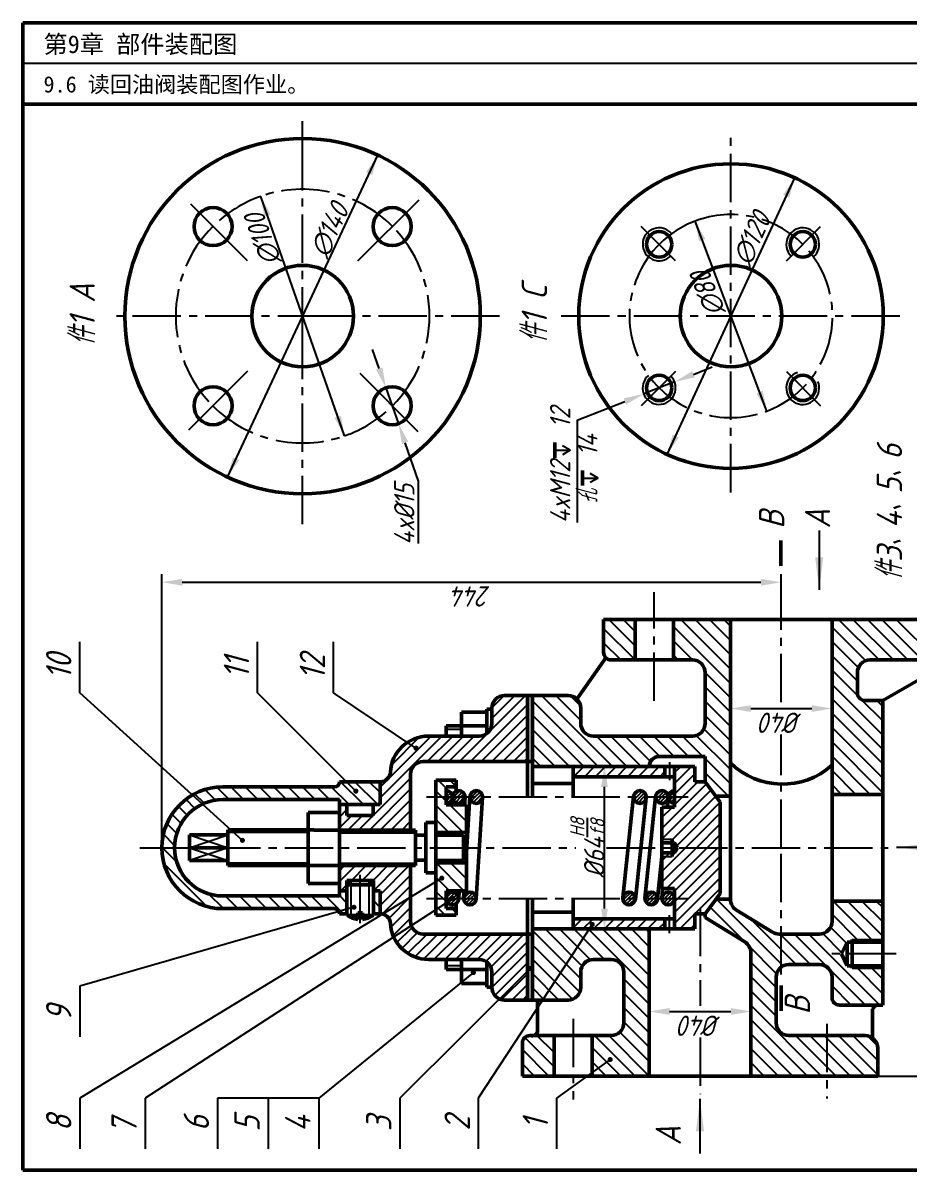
# Model space of a CAD drawing. Header units: millimetres. Extents: x 0 to 322, y 0 to 226.
# Drawn here: x 0 to 174.3, y 0 to 226 of the extents above; entities that cross this region are included whole.
import ezdxf

# ---------------------------------------------------------------- set-up
doc = ezdxf.new("R2010")
doc.units = ezdxf.units.MM
doc.header["$LTSCALE"] = 0.5
doc.linetypes.add('CENTER2', pattern=[28.575, 19.05, -3.175, 3.175, -3.175])
doc.layers.add('点画线层', color=7, linetype='CENTER2')
doc.layers.add('细实线层', color=7, linetype='Continuous')
doc.layers.add('粗实线层', color=7, linetype='Continuous', lineweight=50)
doc.styles.get("Standard").update_dxf_attribs({"font": 'gbeitc.shx', "height": 4, "bigfont": 'gbcbig.shx'})
doc.styles.add('宋体', font='SimSun.ttf', dxfattribs={"height": 3})

msp = doc.modelspace()

# ---------------------------------------------------------------- hatches: boundary and pattern name
for points in [[(156.85, 114.32), (157.65, 120.72), (156.05, 120.72)], [(172.07, 63.58), (178.47, 62.78), (178.47, 64.38)], [(82.51, 58.01), (82.43, 58.01), (82.35, 57.99), (82.28, 57.96), (82.21, 57.92), (82.15, 57.87), (82.1, 57.81), (82.06, 57.74), (82.03, 57.67), (82.01, 57.59), (82.01, 57.51), (82.01, 57.44), (82.03, 57.36), (82.06, 57.29), (82.1, 57.22), (82.15, 57.16), (82.21, 57.11), (82.28, 57.07), (82.35, 57.04), (82.43, 57.02), (82.51, 57.01), (82.58, 57.02), (82.66, 57.04), (82.73, 57.07), (82.8, 57.11), (82.86, 57.16), (82.91, 57.22), (82.95, 57.29), (82.98, 57.36), (83, 57.44), (83.01, 57.51), (83, 57.59), (82.98, 57.67), (82.95, 57.74), (82.91, 57.81), (82.86, 57.87), (82.8, 57.92), (82.73, 57.96), (82.66, 57.99), (82.58, 58.01)], [(133.37, 14.01), (132.57, 7.61), (134.17, 7.61)]]:
    msp.add_hatch(color=256).paths.add_polyline_path(points, flags=0)
at = {"layer": '粗实线层'}
for points in [[(100.37, 80.5), (100.37, 93.5), (99.37, 93.5), (99.37, 80.5)], [(77.42, 83.64), (77.34, 83.63), (77.27, 83.61), (77.2, 83.58), (77.13, 83.54), (77.07, 83.49), (77.02, 83.43), (76.98, 83.36), (76.95, 83.29), (76.93, 83.21), (76.92, 83.14), (76.93, 83.06), (76.95, 82.98), (76.98, 82.91), (77.02, 82.84), (77.07, 82.78), (77.13, 82.73), (77.2, 82.69), (77.27, 82.66), (77.34, 82.64), (77.42, 82.64), (77.5, 82.64), (77.58, 82.66), (77.65, 82.69), (77.72, 82.73), (77.78, 82.78), (77.83, 82.84), (77.87, 82.91), (77.9, 82.98), (77.92, 83.06), (77.92, 83.14), (77.92, 83.21), (77.9, 83.29), (77.87, 83.36), (77.83, 83.43), (77.78, 83.49), (77.72, 83.54), (77.65, 83.58), (77.58, 83.61), (77.5, 83.63)], [(65.57, 75.17), (65.49, 75.16), (65.42, 75.14), (65.35, 75.11), (65.28, 75.07), (65.22, 75.02), (65.17, 74.96), (65.13, 74.89), (65.1, 74.82), (65.08, 74.74), (65.07, 74.67), (65.08, 74.59), (65.1, 74.51), (65.13, 74.44), (65.17, 74.37), (65.22, 74.31), (65.28, 74.26), (65.35, 74.22), (65.42, 74.19), (65.49, 74.17), (65.57, 74.17), (65.65, 74.17), (65.73, 74.19), (65.8, 74.22), (65.87, 74.26), (65.93, 74.31), (65.98, 74.37), (66.02, 74.44), (66.05, 74.51), (66.07, 74.59), (66.07, 74.67), (66.07, 74.74), (66.05, 74.82), (66.02, 74.89), (65.98, 74.96), (65.93, 75.02), (65.87, 75.07), (65.8, 75.11), (65.73, 75.14), (65.65, 75.16)], [(43.24, 65.46), (43.16, 65.45), (43.08, 65.44), (43.01, 65.41), (42.94, 65.36), (42.88, 65.31), (42.83, 65.25), (42.79, 65.19), (42.76, 65.11), (42.74, 65.04), (42.74, 64.96), (42.74, 64.88), (42.76, 64.81), (42.79, 64.73), (42.83, 64.67), (42.88, 64.61), (42.94, 64.56), (43.01, 64.51), (43.08, 64.48), (43.16, 64.47), (43.24, 64.46), (43.32, 64.47), (43.39, 64.48), (43.47, 64.51), (43.53, 64.56), (43.59, 64.61), (43.64, 64.67), (43.68, 64.73), (43.71, 64.81), (43.73, 64.88), (43.74, 64.96), (43.73, 65.04), (43.71, 65.11), (43.68, 65.19), (43.64, 65.25), (43.59, 65.31), (43.53, 65.36), (43.47, 65.41), (43.39, 65.44), (43.32, 65.45)], [(65.21, 52.27), (65.13, 52.27), (65.05, 52.25), (64.98, 52.22), (64.91, 52.18), (64.85, 52.13), (64.8, 52.07), (64.76, 52), (64.73, 51.93), (64.71, 51.85), (64.71, 51.77), (64.71, 51.7), (64.73, 51.62), (64.76, 51.55), (64.8, 51.48), (64.85, 51.42), (64.91, 51.37), (64.98, 51.33), (65.05, 51.3), (65.13, 51.28), (65.21, 51.27), (65.29, 51.28), (65.36, 51.3), (65.43, 51.33), (65.5, 51.37), (65.56, 51.42), (65.61, 51.48), (65.65, 51.55), (65.68, 51.62), (65.7, 51.7), (65.71, 51.77), (65.7, 51.85), (65.68, 51.93), (65.65, 52), (65.61, 52.07), (65.56, 52.13), (65.5, 52.18), (65.43, 52.22), (65.36, 52.25), (65.29, 52.27)], [(84.62, 54), (84.54, 53.99), (84.47, 53.98), (84.4, 53.95), (84.33, 53.9), (84.27, 53.85), (84.22, 53.79), (84.18, 53.73), (84.15, 53.65), (84.13, 53.58), (84.12, 53.5), (84.13, 53.42), (84.15, 53.35), (84.18, 53.27), (84.22, 53.21), (84.27, 53.15), (84.33, 53.1), (84.4, 53.05), (84.47, 53.02), (84.54, 53.01), (84.62, 53), (84.7, 53.01), (84.78, 53.02), (84.85, 53.05), (84.92, 53.1), (84.98, 53.15), (85.03, 53.21), (85.07, 53.27), (85.1, 53.35), (85.12, 53.42), (85.12, 53.5), (85.12, 53.58), (85.1, 53.65), (85.07, 53.73), (85.03, 53.79), (84.98, 53.85), (84.92, 53.9), (84.85, 53.95), (84.78, 53.98), (84.7, 53.99)], [(112.14, 48.88), (112.07, 48.88), (111.99, 48.86), (111.92, 48.83), (111.85, 48.79), (111.79, 48.74), (111.74, 48.68), (111.7, 48.61), (111.67, 48.54), (111.65, 48.46), (111.64, 48.38), (111.65, 48.31), (111.67, 48.23), (111.7, 48.16), (111.74, 48.09), (111.79, 48.03), (111.85, 47.98), (111.92, 47.94), (111.99, 47.91), (112.07, 47.89), (112.14, 47.88), (112.22, 47.89), (112.3, 47.91), (112.37, 47.94), (112.44, 47.98), (112.5, 48.03), (112.55, 48.09), (112.59, 48.16), (112.62, 48.23), (112.64, 48.31), (112.64, 48.38), (112.64, 48.46), (112.62, 48.54), (112.59, 48.61), (112.55, 48.68), (112.5, 48.74), (112.44, 48.79), (112.37, 48.83), (112.3, 48.86), (112.22, 48.88)], [(100.37, 33.5), (100.37, 46.5), (99.37, 46.5), (99.37, 33.5)], [(88.72, 39.41), (88.64, 39.4), (88.56, 39.39), (88.49, 39.36), (88.42, 39.31), (88.36, 39.26), (88.31, 39.2), (88.27, 39.14), (88.24, 39.06), (88.22, 38.99), (88.22, 38.91), (88.22, 38.83), (88.24, 38.76), (88.27, 38.68), (88.31, 38.62), (88.36, 38.56), (88.42, 38.51), (88.49, 38.46), (88.56, 38.43), (88.64, 38.42), (88.72, 38.41), (88.8, 38.42), (88.87, 38.43), (88.95, 38.46), (89.01, 38.51), (89.07, 38.56), (89.12, 38.62), (89.16, 38.68), (89.19, 38.76), (89.21, 38.83), (89.22, 38.91), (89.21, 38.99), (89.19, 39.06), (89.16, 39.14), (89.12, 39.2), (89.07, 39.26), (89.01, 39.31), (88.95, 39.36), (88.87, 39.39), (88.8, 39.4)], [(99.89, 40.2), (99.81, 40.19), (99.74, 40.18), (99.66, 40.15), (99.6, 40.11), (99.54, 40.05), (99.49, 39.99), (99.44, 39.93), (99.41, 39.86), (99.4, 39.78), (99.39, 39.7), (99.4, 39.62), (99.41, 39.55), (99.44, 39.47), (99.49, 39.41), (99.54, 39.35), (99.6, 39.3), (99.66, 39.26), (99.74, 39.22), (99.81, 39.21), (99.89, 39.2), (99.97, 39.21), (100.04, 39.22), (100.12, 39.26), (100.18, 39.3), (100.24, 39.35), (100.29, 39.41), (100.34, 39.47), (100.37, 39.55), (100.38, 39.62), (100.39, 39.7), (100.38, 39.78), (100.37, 39.86), (100.34, 39.93), (100.29, 39.99), (100.24, 40.05), (100.18, 40.11), (100.12, 40.15), (100.04, 40.18), (99.97, 40.19)], [(115.68, 22.27), (115.6, 22.26), (115.53, 22.25), (115.45, 22.22), (115.39, 22.18), (115.33, 22.12), (115.28, 22.06), (115.23, 22), (115.2, 21.93), (115.19, 21.85), (115.18, 21.77), (115.19, 21.69), (115.2, 21.62), (115.23, 21.54), (115.28, 21.48), (115.33, 21.42), (115.39, 21.37), (115.45, 21.33), (115.53, 21.3), (115.6, 21.28), (115.68, 21.27), (115.76, 21.28), (115.83, 21.3), (115.91, 21.33), (115.97, 21.37), (116.03, 21.42), (116.08, 21.48), (116.13, 21.54), (116.16, 21.62), (116.17, 21.69), (116.18, 21.77), (116.17, 21.85), (116.16, 21.93), (116.13, 22), (116.08, 22.06), (116.03, 22.12), (115.97, 22.18), (115.91, 22.22), (115.83, 22.25), (115.76, 22.26)]]:
    msp.add_hatch(color=256, dxfattribs=at).paths.add_polyline_path(points, flags=0)

# ---------------------------------------------------------------- linework, layer by layer
at = {"lineweight": 50}
for p, q in [((322, 226), (0, 226)), ((0, 226), (0, 0)), ((322, 210), (0, 210)), ((0, 0), (322, 0))]:
    msp.add_line(p, q, dxfattribs=at)
for p, q in [((322, 218), (0, 218)), ((44.2, 179.12), (33.04, 190.29)), ((65.97, 179.11), (78.04, 191.18)), ((132.07, 156.76), (135.79, 158.23)), ((44.26, 157.41), (32.64, 145.79)), ((66.36, 156.97), (77.8, 145.53)), ((128.35, 155.29), (122.3, 152.9)), ((109.15, 147.71), (118.58, 151.43)), ((109.15, 147.71), (109.15, 127.59)), ((107.82, 141.82), (106.28, 142.71)), ((104.74, 141.82), (107.82, 141.82)), ((107.82, 141.82), (106.28, 140.93)), ((110.2, 136.33), (113.28, 136.33)), ((113.28, 136.33), (111.74, 137.22)), ((113.28, 136.33), (111.74, 135.44)), ((156.85, 126.02), (156.85, 114.32)), ((120.62, 103.3), (115.42, 108.5)), ((120.62, 106.13), (118.25, 108.5)), ((139.37, 98.69), (129.56, 108.5)), ((139.37, 101.52), (132.39, 108.5)), ((139.37, 104.35), (135.22, 108.5)), ((139.37, 107.18), (138.05, 108.5)), ((168.67, 100.5), (160.67, 108.5)), ((171.5, 100.5), (163.5, 108.5)), ((174.33, 100.5), (166.33, 108.5)), ((177.16, 100.5), (169.16, 108.5)), ((179.99, 100.5), (171.99, 108.5)), ((120.59, 100.5), (114.37, 106.72)), ((139.37, 95.87), (128.12, 107.12)), ((166, 100.34), (159.37, 106.98)), ((11.19, 94.04), (11.19, 104.04)), ((46.21, 94.04), (46.21, 104.04)), ((61.16, 94.04), (61.16, 104.04)), ((131.9, 100.5), (128.12, 104.29)), ((164.56, 98.96), (159.37, 104.15)), ((117.76, 100.5), (114.37, 103.9)), ((129.08, 100.5), (128.12, 101.46)), ((164.37, 96.32), (159.37, 101.32)), ((139.37, 93.04), (134.37, 98.04)), ((139.37, 95.87), (136.09, 99.14)), ((164.52, 93.34), (159.37, 98.49)), ((139.37, 90.21), (134.37, 95.21)), ((169.37, 85.66), (159.37, 95.66)), ((43.24, 64.96), (11.19, 94.04)), ((65.57, 74.67), (46.21, 94.04)), ((77.42, 83.14), (61.16, 94.04)), ((86.02, 80.5), (99.02, 93.5)), ((92.37, 88.97), (96.9, 93.5)), ((92.37, 91.09), (94.77, 93.5)), ((116.13, 79.5), (102.13, 93.5)), ((109.87, 88.6), (104.96, 93.5)), ((109.82, 91.47), (107.84, 93.46)), ((169.37, 82.84), (159.37, 92.84)), ((88.14, 80.5), (99.37, 91.73)), ((113.31, 79.5), (100.37, 92.44)), ((139.37, 87.38), (134.37, 92.38)), ((169.37, 88.49), (165.21, 92.65)), ((169.37, 91.32), (168.19, 92.5)), ((90.26, 80.5), (99.37, 89.61)), ((110.48, 79.5), (100.37, 89.61)), ((139.37, 84.55), (134.37, 89.55)), ((169.37, 80.01), (159.37, 90.01)), ((92.38, 80.5), (99.37, 87.48)), ((107.65, 79.5), (100.37, 86.78)), ((139.37, 81.72), (134.14, 86.95)), ((169.37, 77.18), (159.37, 87.18)), ((70.37, 73.33), (82.54, 85.5)), ((70.37, 75.46), (80.41, 85.5)), ((72.58, 79.79), (78.08, 85.29)), ((79.65, 80.5), (84.66, 85.5)), ((81.77, 80.5), (86.78, 85.5)), ((83.89, 80.5), (88.9, 85.5)), ((94.5, 80.5), (99.37, 85.36)), ((104.82, 79.5), (100.37, 83.95)), ((118.96, 79.5), (112.96, 85.5)), ((121.79, 79.5), (115.79, 85.5)), ((123.63, 80.49), (118.62, 85.5)), ((125.45, 81.5), (121.45, 85.5)), ((128.28, 81.5), (124.28, 85.5)), ((131.1, 81.5), (127.1, 85.5)), ((133.93, 81.5), (129.93, 85.5)), ((139.37, 78.9), (132.64, 85.62)), ((169.37, 74.35), (159.37, 84.35)), ((96.62, 80.5), (99.37, 83.24)), ((166.89, 74), (159.37, 81.52)), ((98.74, 80.5), (99.37, 81.12)), ((101.99, 79.5), (100.37, 81.13)), ((108.47, 77.5), (110.47, 79.5)), ((110.59, 77.5), (112.59, 79.5)), ((112.72, 77.5), (114.72, 79.5)), ((114.84, 77.5), (116.84, 79.5)), ((116.96, 77.5), (118.96, 79.5)), ((119.08, 77.5), (121.08, 79.5)), ((121.2, 77.5), (123.2, 79.5)), ((123.32, 77.5), (125.32, 79.5)), ((128.37, 76.18), (131.69, 79.5)), ((128.37, 78.3), (129.56, 79.5)), ((139.37, 76.07), (134.37, 81.07)), ((66.12, 66.97), (76.36, 77.21)), ((125.44, 77.5), (126.44, 78.49)), ((128.37, 74.06), (132.37, 78.06)), ((138.98, 73.63), (134.37, 78.24)), ((164.06, 74), (159.37, 78.69)), ((37.9, 72.89), (35.82, 74.96)), ((40.61, 73), (38.17, 75.44)), ((43.44, 73), (40.94, 75.5)), ((46.27, 73), (43.77, 75.5)), ((49.09, 73), (46.59, 75.5)), ((51.92, 73), (49.42, 75.5)), ((54.75, 73), (52.25, 75.5)), ((57.58, 73), (55.08, 75.5)), ((60.41, 73), (57.91, 75.5)), ((64.24, 72), (60.74, 75.5)), ((67.07, 72), (62.57, 76.5)), ((69.89, 72), (65.39, 76.5)), ((70.37, 74.36), (68.22, 76.5)), ((68.24, 66.97), (76.36, 75.08)), ((82.54, 73.5), (81.34, 74.7)), ((83.34, 75.27), (81.81, 76.79)), ((83.87, 74.63), (83.34, 74.1)), ((85.34, 75.56), (84.1, 76.79)), ((85.26, 74.61), (84.73, 74.08)), ((86.08, 74.73), (84.86, 73.5)), ((88.85, 74.67), (88.14, 73.95)), ((89.61, 74.71), (88.39, 73.5)), ((121.46, 74.75), (120.28, 73.57)), ((122.06, 74.63), (120.92, 73.5)), ((125.69, 74.74), (124.63, 73.67)), ((126.33, 74.66), (125.16, 73.5)), ((125.87, 67.32), (134.66, 76.11)), ((125.87, 65.19), (135.57, 74.9)), ((128.37, 74.58), (127.28, 73.5)), ((128.37, 71.94), (132.93, 76.5)), ((161.23, 74), (159.37, 75.87)), ((33.87, 71.25), (32.09, 73.04)), ((35.69, 72.26), (33.81, 74.14)), ((70.36, 66.97), (76.36, 72.96)), ((83.34, 72.7), (82.54, 73.5)), ((84.15, 73.5), (83.34, 72.68)), ((83.44, 73.5), (83.34, 73.39)), ((84.27, 74.33), (83.44, 73.5)), ((84.55, 73.19), (83.65, 72.29)), ((84.53, 73.88), (84.15, 73.5)), ((84.86, 73.5), (84.61, 73.25)), ((85.57, 73.5), (84.83, 72.76)), ((86.27, 73.5), (85.2, 72.43)), ((86.57, 74.51), (85.57, 73.5)), ((86.98, 73.5), (85.73, 72.25)), ((86.91, 74.14), (86.27, 73.5)), ((87.08, 73.6), (86.98, 73.5)), ((88.39, 73.5), (88.09, 73.2)), ((89.1, 73.5), (88.32, 72.72)), ((89.81, 73.5), (88.71, 72.4)), ((90.08, 74.48), (89.1, 73.5)), ((90.52, 73.5), (89.27, 72.25)), ((90.4, 74.09), (89.81, 73.5)), ((90.55, 73.54), (90.52, 73.5)), ((120.92, 73.5), (120.4, 72.98)), ((121.63, 73.5), (120.7, 72.57)), ((122.33, 73.5), (121.15, 72.31)), ((122.46, 74.33), (121.63, 73.5)), ((122.75, 73.2), (121.83, 72.29)), ((122.72, 73.89), (122.33, 73.5)), ((125.16, 73.5), (124.7, 73.04)), ((125.87, 73.5), (124.98, 72.61)), ((126.58, 73.5), (125.41, 72.33)), ((126.75, 74.38), (125.87, 73.5)), ((127.1, 73.32), (126.05, 72.26)), ((127.03, 73.95), (126.58, 73.5)), ((127.28, 73.5), (127.13, 73.35)), ((127.99, 73.5), (127.31, 72.82)), ((128.37, 73.17), (127.66, 72.47)), ((127.79, 65), (136.48, 73.68)), ((128.37, 73.87), (127.99, 73.5)), ((128.37, 72.46), (128.17, 72.27)), ((128.75, 63.84), (137.37, 72.45)), ((31.17, 68.3), (29.35, 70.11)), ((32.37, 69.93), (30.6, 71.7)), ((62.33, 71.66), (62.67, 72)), ((62.33, 69.54), (63.8, 71.01)), ((68.99, 71.96), (69.03, 72)), ((72.48, 66.97), (76.36, 70.84)), ((86.71, 66.5), (81.34, 71.87)), ((87.34, 68.7), (84.07, 71.97)), ((87.34, 71.53), (86.9, 71.97)), ((125.87, 69.44), (127.93, 71.5)), ((130.54, 63.5), (137.37, 70.33)), ((30.3, 66.34), (28.36, 68.28)), ((62.33, 67.42), (64.78, 69.87)), ((64, 66.97), (66.91, 69.88)), ((74.61, 66.97), (76.36, 68.72)), ((83.88, 66.5), (81.34, 69.04)), ((132.66, 63.5), (137.37, 68.21)), ((29.88, 63.93), (27.66, 66.15)), ((134.78, 63.5), (137.37, 66.09)), ((27.48, 63.5), (27.37, 63.62)), ((30.29, 60.69), (27.48, 63.5)), ((125.87, 58.83), (130.54, 63.5)), ((125.87, 56.71), (132.66, 63.5)), ((126.78, 55.5), (134.78, 63.5)), ((127.29, 64.5), (127.79, 65)), ((128.37, 54.97), (136.9, 63.5)), ((182.68, 63.58), (172.07, 63.58)), ((125.87, 60.95), (126.91, 62)), ((126.91, 62), (127.41, 62.5)), ((128.37, 52.85), (137.37, 61.85)), ((36.24, 51.91), (27.78, 60.37)), ((62.33, 56.82), (65.48, 59.97)), ((62.33, 58.94), (63.36, 59.97)), ((64.71, 57.08), (67.61, 59.97)), ((66.84, 57.08), (69.73, 59.97)), ((68.96, 57.08), (71.85, 59.97)), ((69.02, 55.02), (73.97, 59.97)), ((70.37, 54.24), (76.09, 59.97)), ((86.86, 55.03), (81.39, 60.5)), ((87.34, 57.39), (84.22, 60.5)), ((87.34, 60.21), (87.05, 60.5)), ((128.37, 50.72), (137.37, 59.72)), ((82.51, 57.51), (11.19, 14.16)), ((70.37, 52.12), (76.36, 58.11)), ((84.03, 55.03), (81.34, 57.73)), ((128.37, 48.6), (137.37, 57.6)), ((39.48, 51.5), (36.56, 54.42)), ((62.64, 55), (63.83, 56.19)), ((70.37, 54.56), (69.92, 55)), ((70.82, 50.45), (76.36, 55.99)), ((83.34, 52.9), (81.34, 54.9)), ((84.49, 54.75), (83.34, 53.6)), ((85.09, 54.64), (83.95, 53.5)), ((85.5, 54.35), (84.66, 53.5)), ((88.03, 54.75), (86.8, 53.52)), ((88.61, 54.62), (87.49, 53.5)), ((89, 54.31), (88.19, 53.5)), ((118.97, 54.67), (118.24, 53.94)), ((119.72, 54.71), (118.51, 53.5)), ((120.19, 54.48), (119.21, 53.5)), ((123.3, 54.67), (122.58, 53.94)), ((124.05, 54.71), (122.84, 53.5)), ((124.53, 54.48), (123.55, 53.5)), ((126.9, 54.73), (125.88, 53.71)), ((127.55, 54.67), (126.38, 53.5)), ((127.98, 54.4), (127.08, 53.5)), ((132.38, 50.5), (137.37, 55.48)), ((84.53, 53.38), (24.08, 14.16)), ((42.31, 51.5), (39.81, 54)), ((45.14, 51.5), (42.64, 54)), ((47.97, 51.5), (45.47, 54)), ((50.8, 51.5), (48.3, 54)), ((53.62, 51.5), (51.12, 54)), ((56.45, 51.5), (53.95, 54)), ((59.28, 51.5), (56.78, 54)), ((63.11, 50.5), (59.61, 54)), ((63.83, 52.61), (62.33, 54.11)), ((70.37, 51.73), (69.02, 53.08)), ((72.06, 49.58), (76.36, 53.87)), ((83.2, 50.21), (81.34, 52.07)), ((83.95, 53.5), (83.44, 52.99)), ((84.66, 53.5), (83.74, 52.58)), ((85.36, 53.5), (84.18, 52.32)), ((85.81, 53.24), (84.85, 52.28)), ((85.77, 53.9), (85.36, 53.5)), ((87.49, 53.5), (86.93, 52.95)), ((88.19, 53.5), (87.24, 52.55)), ((88.9, 53.5), (87.7, 52.3)), ((89.25, 53.14), (88.41, 52.3)), ((89.25, 53.85), (88.9, 53.5)), ((118.51, 53.5), (118.2, 53.19)), ((119.21, 53.5), (118.43, 52.72)), ((119.92, 53.5), (118.82, 52.4)), ((120.63, 53.5), (119.38, 52.25)), ((120.51, 54.09), (119.92, 53.5)), ((120.66, 53.53), (120.63, 53.5)), ((122.84, 53.5), (122.53, 53.19)), ((123.55, 53.5), (122.77, 52.72)), ((124.26, 53.5), (123.15, 52.4)), ((124.96, 53.5), (123.71, 52.25)), ((124.85, 54.09), (124.26, 53.5)), ((125, 53.53), (124.96, 53.5)), ((126.38, 53.5), (125.94, 53.07)), ((127.08, 53.5), (126.22, 52.63)), ((127.79, 53.5), (126.64, 52.35)), ((128.36, 53.36), (127.26, 52.26)), ((128.27, 53.98), (127.79, 53.5)), ((149.37, 40.61), (136.56, 53.42)), ((167.17, 45.43), (159.6, 53)), ((169.37, 46.07), (162.43, 53)), ((169.37, 48.9), (165.26, 53)), ((169.37, 51.72), (168.09, 53)), ((65.21, 51.77), (11.19, 36.24)), ((72.46, 47.85), (76.36, 51.75)), ((85.34, 50.68), (84.48, 51.53)), ((129.38, 47.5), (132.37, 50.48)), ((134.92, 49.4), (134.38, 49.94)), ((142.26, 44.89), (135.34, 51.8)), ((164.34, 45.43), (159.37, 50.41)), ((72.91, 46.18), (76.36, 49.63)), ((73.65, 44.8), (76.66, 47.81)), ((112.14, 48.38), (89.69, 14.16)), ((110.17, 40.2), (102.88, 47.5)), ((111.78, 41.43), (105.71, 47.5)), ((108.37, 47.69), (110.17, 49.5)), ((114.56, 41.48), (108.54, 47.5)), ((110.29, 47.5), (112.29, 49.5)), ((123.37, 35.5), (111.36, 47.5)), ((112.41, 47.5), (114.41, 49.5)), ((123.37, 38.33), (114.19, 47.5)), ((114.54, 47.5), (116.54, 49.5)), ((116.66, 47.5), (118.66, 49.5)), ((123.37, 41.16), (117.02, 47.5)), ((118.78, 47.5), (120.78, 49.5)), ((123.37, 43.98), (119.85, 47.5)), ((120.9, 47.5), (122.9, 49.5)), ((123.37, 46.81), (122.68, 47.5)), ((123.02, 47.5), (125.02, 49.5)), ((125.14, 47.5), (126.44, 48.8)), ((131.51, 47.5), (132.37, 48.36)), ((149.37, 43.44), (143.23, 49.57)), ((162.25, 44.7), (159.09, 47.86)), ((74.61, 43.64), (77.74, 46.77)), ((75.79, 42.7), (79.6, 46.5)), ((77.2, 41.99), (81.72, 46.5)), ((78.9, 41.56), (83.84, 46.5)), ((80.95, 41.5), (85.96, 46.5)), ((83.08, 41.5), (88.08, 46.5)), ((85.2, 41.5), (90.2, 46.5)), ((87.32, 41.5), (92.32, 46.5)), ((89.44, 41.5), (94.44, 46.5)), ((91.18, 41.12), (96.57, 46.5)), ((92.16, 39.98), (98.69, 46.5)), ((109.87, 37.68), (100.37, 47.18)), ((149.37, 46.27), (149.13, 46.5)), ((155.13, 40.5), (149.37, 46.27)), ((165.96, 32.5), (151.96, 46.5)), ((168.79, 32.5), (154.79, 46.5)), ((161.33, 42.78), (157.53, 46.59)), ((164.84, 44.93), (164.34, 45.43)), ((167.67, 44.93), (167.17, 45.43)), ((92.37, 38.06), (99.37, 45.06)), ((109.68, 35.05), (100.37, 44.36)), ((148.46, 38.69), (142.94, 44.21)), ((152.31, 40.5), (149.37, 43.44)), ((92.37, 35.94), (99.37, 42.94)), ((92.95, 34.4), (99.37, 40.82)), ((108.24, 33.66), (100.37, 41.53)), ((148.37, 35.95), (143.37, 40.95)), ((88.72, 38.91), (58.3, 14.16)), ((99.89, 39.7), (74.24, 14.16)), ((94.25, 33.58), (99.37, 38.69)), ((105.57, 33.5), (100.37, 38.7)), ((149.74, 40.23), (149.37, 40.61)), ((164.37, 39.75), (163.87, 40.25)), ((169.37, 34.75), (164.37, 39.75)), ((167.2, 39.75), (166.7, 40.25)), ((169.37, 37.58), (167.2, 39.75)), ((11.19, 36.24), (11.19, 26.24)), ((96.29, 33.5), (99.37, 36.57)), ((123.37, 32.67), (118.37, 37.67)), ((148.37, 33.13), (143.37, 38.13)), ((163.13, 32.5), (159.37, 36.27)), ((98.41, 33.5), (99.37, 34.45)), ((102.74, 33.5), (100.37, 35.87)), ((123.37, 29.84), (118.37, 34.84)), ((148.37, 30.3), (143.37, 35.3)), ((123.37, 27.01), (118.37, 32.01)), ((157.33, 18.5), (143.37, 32.47)), ((160.09, 32.72), (159.58, 33.22)), ((154.51, 18.5), (143.37, 29.64)), ((123.37, 21.36), (117.56, 27.16)), ((123.37, 24.18), (118.37, 29.18)), ((104.62, 20.31), (98.83, 26.09)), ((104.62, 23.14), (101.25, 26.5)), ((104.62, 25.96), (104.08, 26.5)), ((120.57, 18.5), (112.57, 26.5)), ((123.37, 18.53), (115.39, 26.5)), ((151.68, 18.5), (143.37, 26.81)), ((160.16, 18.5), (152.16, 26.5)), ((162.99, 18.5), (154.99, 26.5)), ((165.82, 18.5), (157.82, 26.5)), ((168.37, 18.78), (160.65, 26.5)), ((168.37, 21.61), (163.48, 26.5)), ((168.32, 24.49), (166.35, 26.45)), ((103.59, 18.5), (98.37, 23.73)), ((117.74, 18.5), (112.12, 24.12)), ((148.85, 18.5), (143.37, 23.98)), ((100.77, 18.5), (98.37, 20.9)), ((115.68, 21.77), (105.08, 14.16)), ((114.91, 18.5), (112.12, 21.29)), ((146.02, 18.5), (143.37, 21.16)), ((11.19, 14.16), (11.19, 4.16)), ((24.08, 14.16), (24.08, 4.16)), ((48.3, 14.16), (38.3, 14.16)), ((38.3, 14.16), (38.3, 4.16)), ((58.3, 14.16), (48.3, 14.16)), ((48.3, 14.16), (48.3, 4.16)), ((58.3, 14.16), (58.3, 4.16)), ((74.24, 14.16), (74.24, 4.16)), ((89.69, 14.16), (89.69, 4.16)), ((105.08, 14.16), (105.08, 4.16)), ((133.37, 3.26), (133.37, 14.01))]:
    msp.add_line(p, q)
for points in [[(68.81, 196.04), (67.6, 196.61), (69.9, 199.95)], [(48.78, 188.28), (47.53, 187.84), (46.83, 191.83)], [(131.82, 157.38), (132.31, 156.14), (128.35, 155.29)], [(118.34, 152.05), (118.82, 150.81), (122.3, 152.9)], [(61.39, 148.19), (62.65, 148.63), (63.34, 144.64)], [(41.37, 140.43), (42.58, 139.87), (40.28, 136.52)]]:
    msp.add_solid(points)
at = {"layer": '点画线层'}
for p, q in [((55.09, 199.98), (55.09, 206.68)), ((139.47, 133.52), (139.47, 203.75)), ((55.09, 164.44), (55.09, 199.98)), ((128.54, 179.16), (121.79, 185.91)), ((150.39, 179.16), (157.14, 185.91)), ((59.7, 168.24), (17.73, 168.24)), ((93.87, 168.24), (59.7, 168.24)), ((172.71, 168.24), (105.44, 168.24)), ((55.09, 127.24), (55.09, 164.44)), ((128.54, 157.31), (121.79, 150.56)), ((150.39, 157.31), (157.14, 150.56)), ((124.37, 92.42), (124.37, 113.88)), ((149.37, 92.16), (149.37, 109.33)), ((149.37, 63.5), (149.37, 85.79)), ((127.39, 80.33), (127.39, 76.79)), ((79.46, 73.5), (131.06, 73.5)), ((149.37, 38.52), (149.37, 67.36)), ((23, 63.5), (108.94, 63.5)), ((114.98, 63.5), (170.43, 63.5)), ((66.43, 48.66), (66.43, 58.58)), ((79.46, 53.5), (131.06, 53.5)), ((127.39, 46.67), (127.39, 50.21)), ((133.37, 51.67), (133.37, 32.33)), ((172.01, 42.59), (157.82, 42.59)), ((108.37, 29.82), (108.37, 13.9)), ((158.37, 28.79), (158.37, 14.07)), ((133.37, 26.13), (133.37, 14.93)), ((133.37, 18.5), (123.37, 18.5))]:
    msp.add_line(p, q, dxfattribs=at)
for centre, radius, start, end in [((55.09, 168.24), 25, 45, 109.2816), ((55.09, 168.24), 25, 109.2816, 135), ((139.47, 168.24), 20, 45, 110.6986), ((55.09, 168.24), 25, 135, 225), ((55.09, 168.24), 25, 315, 45), ((139.47, 168.24), 20, 110.6986, 135), ((139.47, 168.24), 20, 135, 290.6986), ((139.47, 168.24), 20, 290.6986, 45), ((55.09, 168.24), 25, 225, 289.2816), ((55.09, 168.24), 25, 289.2816, 315)]:
    msp.add_arc(centre, radius, start, end, dxfattribs=at)
at = {"layer": '粗实线层'}
for p, q in [((104.74, 140.34), (104.74, 143.31)), ((110.2, 134.84), (110.2, 137.81)), ((149.27, 119.01), (149.27, 124.01)), ((114.37, 108.5), (184.37, 108.5)), ((114.37, 102), (114.37, 108.5)), ((120.62, 100.5), (120.62, 108.5)), ((128.12, 100.5), (128.12, 108.5)), ((139.37, 108.5), (139.37, 53.35)), ((159.37, 49), (159.37, 108.5)), ((114.81, 100.94), (109.13, 92.77)), ((131.87, 100.5), (115.87, 100.5)), ((169.37, 100.5), (166.87, 100.5)), ((183.62, 100.7), (169.37, 92.5)), ((182.87, 100.5), (169.37, 100.5)), ((134.37, 88), (134.37, 98)), ((164.37, 98), (164.37, 94)), ((99.37, 93.5), (94.87, 93.5)), ((99.37, 93.5), (99.37, 73.5)), ((107.37, 93.5), (99.37, 93.5)), ((100.37, 93.5), (100.37, 73.5)), ((91.37, 89.5), (91.37, 90.83)), ((91.37, 90.83), (92.37, 90.83)), ((92.37, 91), (92.37, 88)), ((92.37, 91), (92.37, 88)), ((109.87, 88), (109.87, 91)), ((165.87, 92.5), (169.37, 92.5)), ((169.37, 53), (169.37, 92.5)), ((86.37, 90.23), (91.37, 90.23)), ((86.37, 87.5), (86.37, 90.22)), ((91.37, 89.5), (91.37, 86)), ((83.37, 87.5), (86.37, 87.5)), ((83.37, 87.5), (83.37, 85.5)), ((86.37, 87.51), (91.37, 87.51)), ((86.37, 87.5), (86.37, 85.5)), ((89.87, 85.5), (79.87, 85.5)), ((114.87, 85.5), (112.37, 85.5)), ((114.87, 85.5), (131.87, 85.5)), ((134.37, 81.5), (125.37, 81.5)), ((134.37, 76.5), (134.37, 81.5)), ((99.36, 80.5), (78.86, 80.5)), ((99.36, 80.5), (100.37, 80.5)), ((132.37, 79.5), (100.37, 79.5)), ((108.37, 78.5), (108.37, 79.5)), ((126.44, 77.5), (126.44, 79.5)), ((128.37, 79.5), (128.37, 71.5)), ((132.37, 76.5), (132.37, 79.5)), ((76.36, 78), (76.36, 66.97)), ((108.37, 77.5), (108.37, 78.5)), ((108.37, 77.5), (108.37, 73.5)), ((128.37, 77.5), (108.37, 77.5)), ((61.36, 75.5), (39.37, 75.5)), ((70.38, 76.5), (62.36, 76.5)), ((70.37, 72), (70.37, 76.5)), ((81.34, 68.47), (81.34, 76.79)), ((81.34, 76.79), (85.34, 76.79)), ((83.34, 75.47), (83.34, 71.97)), ((83.34, 75.47), (85.34, 75.47)), ((85.34, 76.79), (85.34, 74.65)), ((108.37, 76.18), (100.37, 76.18)), ((134.37, 76.5), (132.37, 76.5)), ((137.37, 72.5), (134.37, 76.5)), ((62.33, 73), (39.37, 73)), ((62.33, 54), (62.33, 73)), ((84.58, 73.42), (84.49, 71.97)), ((87.08, 73.42), (86.99, 71.97)), ((88.05, 73.58), (87.23, 60.32)), ((90.55, 73.42), (89.3, 53.42)), ((120.29, 73.63), (118.17, 53.63)), ((122.77, 73.37), (120.66, 53.37)), ((124.62, 73.5), (122.5, 53.5)), ((127.1, 73.32), (126.91, 71.5)), ((127.1, 73.32), (126.99, 71.5)), ((136.52, 73.63), (139.37, 73.63)), ((137.37, 63.5), (137.37, 72.5)), ((169.37, 74), (159.37, 74)), ((56.2, 56.47), (56.2, 70.47)), ((62.33, 70.47), (56.2, 70.47)), ((62.33, 72), (70.37, 72)), ((63.8, 69.87), (63.8, 72)), ((68.99, 69.87), (68.99, 71.96)), ((83.34, 71.97), (87.34, 71.97)), ((87.34, 71.97), (87.34, 66.47)), ((128.37, 71.5), (125.87, 71.5)), ((125.87, 71.5), (125.87, 63.5)), ((63.8, 69.87), (68.99, 69.87)), ((79.34, 66.47), (79.34, 68.47)), ((79.34, 68.47), (81.34, 68.47)), ((81.34, 68.47), (81.34, 66.47)), ((40.33, 66.03), (32.83, 66.03)), ((32.83, 66.03), (32.83, 63.5)), ((40.33, 66.53), (40.33, 67.03)), ((40.33, 67.03), (57.33, 67.03)), ((40.33, 60.47), (40.33, 66.53)), ((62.33, 66.97), (57.33, 66.97)), ((62.31, 66.97), (76.34, 66.97)), ((77.34, 66.97), (76.34, 66.97)), ((77.34, 59.97), (77.34, 66.97)), ((77.34, 65.97), (79.34, 65.97)), ((79.34, 60.53), (79.34, 66.47)), ((81.34, 66.5), (87.34, 66.5)), ((81.34, 60.53), (81.34, 66.47)), ((81.34, 66), (86.8, 66)), ((86.8, 61), (86.8, 66)), ((87.34, 66.47), (87.34, 63.5)), ((32.83, 60.97), (32.83, 63.5)), ((32.83, 63.5), (40.33, 63.5)), ((62.33, 63.47), (62.33, 57.97)), ((87.34, 60.53), (87.34, 63.5)), ((125.87, 64.5), (128.37, 64.5)), ((125.87, 55.5), (125.87, 63.5)), ((127.87, 61.8), (127.87, 65.2)), ((128.37, 62.5), (128.37, 64.5)), ((128.37, 64.5), (128.94, 63.5)), ((128.37, 62.5), (128.94, 63.5)), ((137.37, 63.5), (137.37, 54.5)), ((77.34, 61.03), (79.34, 61.03)), ((125.87, 61.7), (125, 53.53)), ((125.87, 62.5), (128.38, 62.5)), ((40.33, 60.97), (32.83, 60.97)), ((32.83, 60.97), (40.33, 60.97)), ((32.83, 60.97), (40.33, 60.97)), ((40.33, 60.47), (40.33, 59.97)), ((40.33, 59.97), (57.33, 59.97)), ((62.33, 59.97), (57.33, 59.97)), ((62.31, 59.97), (76.34, 59.97)), ((76.34, 59.97), (77.34, 59.97)), ((76.36, 49), (76.36, 59.97)), ((79.34, 60.53), (79.34, 58.53)), ((81.34, 61), (86.8, 61)), ((81.34, 58.53), (81.34, 60.53)), ((81.34, 60.5), (87.34, 60.5)), ((87.34, 55.03), (87.34, 60.53)), ((63.83, 50.16), (63.83, 57.08)), ((69.02, 57.08), (63.83, 57.08)), ((63.83, 56.19), (64.71, 57.08)), ((69.02, 56.19), (68.14, 57.08)), ((69.02, 50.16), (69.02, 57.08)), ((79.34, 58.53), (81.34, 58.53)), ((81.34, 58.53), (81.34, 50.21)), ((62.33, 56.47), (56.2, 56.47)), ((62.33, 55), (63.83, 55)), ((63.83, 56.19), (69.02, 56.19)), ((69.02, 55), (70.37, 55)), ((70.37, 55), (70.37, 50.5)), ((83.34, 51.53), (83.34, 55.03)), ((83.34, 55.03), (87.34, 55.03)), ((83.43, 55.03), (83.34, 53.58)), ((85.93, 55.03), (85.83, 53.42)), ((86.81, 53.6), (86.92, 54.98)), ((128.37, 55.5), (125.87, 55.5)), ((125.99, 55.5), (125.87, 53.5)), ((128.37, 47.5), (128.37, 55.5)), ((137.37, 54.5), (134.37, 50.5)), ((62.33, 54), (39.37, 54)), ((85.34, 50.21), (85.34, 52.35)), ((99.36, 53.5), (99.36, 46.5)), ((99.37, 53.5), (99.37, 33.5)), ((100.37, 53.5), (100.37, 33.5)), ((108.37, 49.5), (108.37, 53.5)), ((136.86, 53.83), (134.37, 50.5)), ((136.52, 53.37), (139.37, 53.37)), ((169.37, 53), (159.37, 53)), ((169.37, 32.5), (169.37, 53)), ((61.37, 51.5), (39.37, 51.5)), ((63.83, 50.5), (62.37, 50.5)), ((63.83, 50.16), (65.95, 50.16)), ((63.83, 50.16), (64.62, 50.16)), ((66.43, 50.71), (65.95, 50.71)), ((65.95, 50.71), (65.95, 49.37)), ((66.43, 50.71), (66.9, 50.71)), ((66.9, 50.71), (66.9, 49.37)), ((66.9, 50.16), (69.02, 50.16)), ((70.38, 50.5), (69.02, 50.5)), ((81.34, 50.21), (85.34, 50.21)), ((83.34, 51.53), (85.34, 51.53)), ((108.37, 50.82), (100.37, 50.82)), ((132.37, 50.5), (132.37, 47.5)), ((134.37, 50.5), (132.37, 50.5)), ((132.37, 47.5), (132.37, 50.5)), ((132.37, 47.5), (132.37, 50.5)), ((134.37, 49.74), (134.37, 50.5)), ((142.17, 44.94), (134.37, 49.74)), ((147.63, 46.87), (140.56, 51.22)), ((132.37, 47.5), (100.37, 47.5)), ((128.37, 49.5), (108.37, 49.5)), ((108.37, 49.5), (108.37, 48.5)), ((108.37, 48.5), (108.37, 47.5)), ((123.37, 18.5), (123.37, 47.5)), ((126.44, 47.5), (126.44, 49.5)), ((128.37, 47.5), (128.37, 49.5)), ((132.37, 47.5), (128.37, 47.5)), ((169.37, 42.59), (169.37, 48.59)), ((99.36, 46.5), (78.86, 46.5)), ((99.36, 46.5), (100.37, 46.5)), ((148.94, 46.5), (156.87, 46.5)), ((163.37, 45.43), (163.37, 39.75)), ((169.37, 42.75), (169.37, 45.75)), ((162.37, 44.93), (161.24, 42.59)), ((169.37, 44.93), (162.37, 44.93)), ((162.37, 40.25), (162.37, 44.93)), ((89.87, 41.5), (79.87, 41.5)), ((83.37, 41.5), (83.37, 39.5)), ((83.37, 39.5), (83.37, 41.5)), ((86.37, 39.5), (86.37, 41.5)), ((91.37, 37.5), (91.37, 41)), ((115.87, 41.5), (112.37, 41.5)), ((143.37, 18.5), (143.37, 42.81)), ((162.37, 40.25), (161.24, 42.59)), ((83.37, 39.5), (86.37, 39.5)), ((86.37, 39.5), (86.37, 36.78)), ((86.37, 39.5), (91.37, 39.5)), ((92.37, 36), (92.37, 39)), ((109.87, 39), (109.87, 36)), ((118.37, 29), (118.37, 39)), ((156.87, 40.5), (150.87, 40.5)), ((169.37, 40.25), (162.37, 40.25)), ((169.37, 39.75), (169.37, 40.25)), ((86.37, 36.78), (91.37, 36.78)), ((91.37, 37.5), (91.37, 36.05)), ((148.37, 38), (148.37, 29)), ((149.37, 31.39), (149.37, 36.39)), ((159.37, 34), (159.37, 38)), ((169.37, 36.59), (169.37, 37.59)), ((91.37, 36.05), (92.37, 36.05)), ((99.37, 33.5), (94.87, 33.5)), ((107.37, 33.5), (99.37, 33.5)), ((101.37, 33.5), (101.37, 27.45)), ((169.37, 32.5), (160.87, 32.5)), ((167.37, 26), (167.37, 31.7)), ((98.37, 18.5), (98.37, 25)), ((99.87, 26.5), (115.87, 26.5)), ((104.62, 26.5), (104.62, 18.5)), ((112.12, 26.5), (112.12, 18.5)), ((150.87, 26.5), (165.87, 26.5)), ((168.37, 24), (168.37, 18.5)), ((168.37, 18.5), (98.37, 18.5)), ((133.37, 18.5), (123.37, 18.5))]:
    msp.add_line(p, q, dxfattribs=at)
for centre, radius in [((55.09, 168.24), 35), ((139.47, 168.24), 30), ((37.45, 185.88), 3.75), ((72.73, 185.88), 3.75), ((125.32, 182.38), 2.5), ((153.61, 182.38), 2.5), ((55.09, 168.24), 10), ((139.47, 168.24), 10), ((125.32, 154.09), 2.5), ((153.61, 154.09), 2.5), ((37.45, 150.59), 3.75), ((72.73, 150.59), 3.75), ((85.84, 73.5), 1.25), ((89.3, 73.5), 1.25), ((121.53, 73.5), 1.25), ((125.87, 73.5), 1.25), ((84.59, 53.5), 1.25), ((88.05, 53.5), 1.25), ((119.41, 53.5), 1.25), ((123.75, 53.5), 1.25), ((127.12, 53.5), 1.25)]:
    msp.add_circle(centre, radius, dxfattribs=at)
for centre, radius, start, end in [((115.87, 102), 1.5, 180, 270), ((131.87, 98), 2.5, 0, 90), ((166.87, 98), 2.5, 90, 180), ((94.87, 91), 2.5, 90, 180), ((107.37, 91), 2.5, 0, 90), ((165.87, 94), 1.5, 180, 270), ((89.87, 88), 2.5, 270, 0), ((112.37, 88), 2.5, 180, 270), ((131.87, 88), 2.5, 270, 0), ((79.87, 78), 7.5, 90, 177.0087), ((125.37, 79.5), 2, 90, 180), ((78.86, 78), 2.5, 90, 180), ((149.61, 90.67), 14.63, 225.5463, 311.8003), ((70.38, 78.5), 2, 270, 357.0086), ((39.37, 63.5), 12, 90, 180), ((61.36, 76.5), 1, 270, 0), ((83.34, 73.5), 1.25, 270, 90), ((128.37, 73.5), 1.25, 90, 270), ((39.37, 63.5), 9.5, 90, 180), ((39.37, 63.5), 12, 180, 270), ((39.37, 63.5), 9.5, 180, 270), ((141.87, 53.35), 2.5, 180, 238.426), ((61.37, 50.5), 1, 0, 90), ((66.43, 53.91), 4.56, 235.3179, 264.0677), ((66.43, 53.91), 4.56, 275.9323, 304.6821), ((70.38, 48.5), 2, 2.9913, 90), ((79.87, 49), 7.5, 182.9913, 270), ((78.86, 49), 2.5, 180, 270), ((156.87, 49), 2.5, 270, 0), ((148.94, 49), 2.5, 238.426, 270), ((140.87, 42.81), 2.5, 0, 58.426), ((89.87, 39), 2.5, 0, 90), ((112.37, 39), 2.5, 90, 180), ((115.87, 39), 2.5, 0, 90), ((150.87, 38), 2.5, 90, 180), ((156.87, 38), 2.5, 0, 90), ((94.87, 36), 2.5, 180, 270), ((107.37, 36), 2.5, 270, 0), ((160.87, 34), 1.5, 180, 270), ((168.93, 30.94), 1.74, 116.5184, 153.9879), ((100.37, 27.45), 1, 258.2845, 359.9999), ((115.87, 29), 2.5, 270, 0), ((150.87, 29), 2.5, 180, 270), ((99.87, 25), 1.5, 90, 180), ((165.87, 24), 2.5, 0, 90)]:
    msp.add_arc(centre, radius, start, end, dxfattribs=at)
at = {"layer": '细实线层'}
for p, q in [((40.28, 136.52), (69.9, 199.95)), ((126.91, 140.99), (152.02, 195.48)), ((63.34, 144.64), (46.83, 191.83)), ((146.53, 149.53), (132.4, 186.94)), ((70.18, 157.91), (68.86, 161.69)), ((71.5, 154.14), (73.97, 147.05)), ((77.92, 135.72), (75.28, 143.28)), ((77.92, 123.42), (77.92, 135.72)), ((27.37, 63.5), (27.37, 117.41)), ((31.37, 115.81), (145.37, 115.81)), ((149.37, 108.5), (149.37, 117.41)), ((156.54, 108.5), (190.07, 108.5)), ((139.37, 86.4), (139.37, 92.53)), ((143.37, 90.93), (155.37, 90.93)), ((159.37, 88.15), (159.37, 92.53)), ((86.37, 86.78), (83.37, 86.78)), ((114.78, 79.5), (112.95, 79.5)), ((114.55, 51.5), (114.55, 75.5)), ((128.25, 71.5), (128.37, 73.42)), ((32.83, 66.03), (40.33, 63.5)), ((32.83, 63.5), (40.33, 66.03)), ((56.2, 66.53), (40.33, 66.53)), ((62.31, 66.47), (77.34, 66.47)), ((32.83, 63.5), (40.33, 60.97)), ((40.33, 63.5), (32.83, 60.97)), ((125.87, 65.2), (127.87, 65.2)), ((125.87, 61.8), (127.87, 61.8)), ((56.2, 60.47), (40.33, 60.47)), ((62.31, 60.47), (77.34, 60.47)), ((64.62, 49.78), (64.62, 56.98)), ((68.23, 49.78), (68.23, 56.98)), ((116.37, 47.5), (112.95, 47.5)), ((163.37, 45.43), (169.37, 45.43)), ((86.37, 40.22), (83.37, 40.22)), ((163.37, 39.75), (169.37, 39.75)), ((123.37, 28.27), (123.37, 32.84)), ((143.44, 27.8), (143.44, 32.84)), ((127.37, 31.24), (139.44, 31.24)), ((158.37, 18.5), (190.07, 18.5))]:
    msp.add_line(p, q, dxfattribs=at)
for centre, start, end in [((125.32, 182.38), 40.6988, 315), ((153.61, 182.38), 310.6988, 225), ((125.32, 154.09), 130.6988, 45), ((153.61, 154.09), 109.1617, 23.4629)]:
    msp.add_arc(centre, 3.25, start, end, dxfattribs=at)
for points in [[(149.74, 192.13), (150.95, 191.57), (152.02, 195.48)], [(133.19, 182.97), (134.43, 183.44), (132.4, 186.94)], [(69.55, 157.69), (70.81, 158.13), (71.5, 154.14)], [(145.74, 153.5), (144.5, 153.03), (146.53, 149.53)], [(74.65, 143.06), (75.91, 143.5), (73.97, 147.05)], [(129.19, 144.34), (127.98, 144.9), (126.91, 140.99)], [(31.37, 115.14), (31.37, 116.47), (27.37, 115.81)], [(145.37, 115.14), (145.37, 116.47), (149.37, 115.81)], [(143.37, 90.26), (143.37, 91.59), (139.37, 90.93)], [(155.37, 90.26), (155.37, 91.59), (159.37, 90.93)], [(113.88, 75.5), (115.21, 75.5), (114.55, 79.5)], [(113.88, 51.5), (115.21, 51.5), (114.55, 47.5)], [(127.37, 30.58), (127.37, 31.91), (123.37, 31.24)], [(139.44, 30.58), (139.44, 31.91), (143.44, 31.24)]]:
    msp.add_solid(points, dxfattribs=at)

# ---------------------------------------------------------------- texts
at = {"style": '宋体'}
for s, height, p in [('第9章 部件装配图', 3.5, (4.05, 220.07)), ('9.6 读回油阀装配图作业。', 3.2, (4.05, 212.3))]:
    msp.add_text(s, height=height, dxfattribs=at).set_placement(p)
for s, height, p in [('件1 A', 5, (14.17, 162.42)), ('件1 C', 5, (103.23, 162.94)), ('4xM12   12', 4, (107.82, 127.45)), ('孔   14', 4, (113.18, 131.28)), ('B', 5, (149.96, 126.35)), ('A', 5, (159.01, 126.39)), ('10', 5, (9.55, 96.66)), ('11', 5, (44.56, 96.81)), ('12', 5, (59.52, 96.56)), ('B', 5, (155.04, 30.64)), ('9', 5, (9.55, 29.31)), ('8', 5, (9.55, 7.63)), ('5', 5, (46.65, 7.55)), ('3', 5, (72.59, 7.63)), ('2', 5, (88.04, 7.76)), ('7', 5, (22.43, 7.1)), ('6', 5, (36.65, 7.67)), ('4', 5, (56.65, 7.52)), ('1', 5, (103.43, 8.01)), ('A', 5, (129.61, 4.86))]:
    msp.add_text(s, height=height, rotation=90).set_placement(p)
at = {"insert": (168.18, 116.24), "char_height": 5, "attachment_point": 1, "rotation": 90}
msp.add_mtext_dynamic_manual_height_columns('件3、4、5、6', width=42.4763, gutter_width=17.5, heights=[16.95], dxfattribs=at)
at = {"layer": '细实线层'}
for s, rotation, p in [('∅140', 64.9674, (59.8, 179.5)), ('∅100', 109.2816, (50.79, 179.01)), ('∅120', 65.2603, (143.06, 177.94)), ('∅80', 110.6986, (138.29, 169.09))]:
    msp.add_text(s, height=4, rotation=rotation, dxfattribs=at).set_placement(p)
at = {"layer": '细实线层', "char_height": 4, "attachment_point": 5}
for s, insert, rotation in [('4x%%C15', (75.12, 129.17), 90), ('244', (88.37, 113.01), 180), ('%%C40', (149.37, 88.13), 180), ('%%C64{\\H0.7x;\\SH8/f8;}', (111.18, 63.5), 90), ('{%%C}40', (133.4, 28.44), 180)]:
    msp.add_mtext(s, dxfattribs=dict(at, insert=insert, rotation=rotation))

doc.saveas('drawing.dxf')
